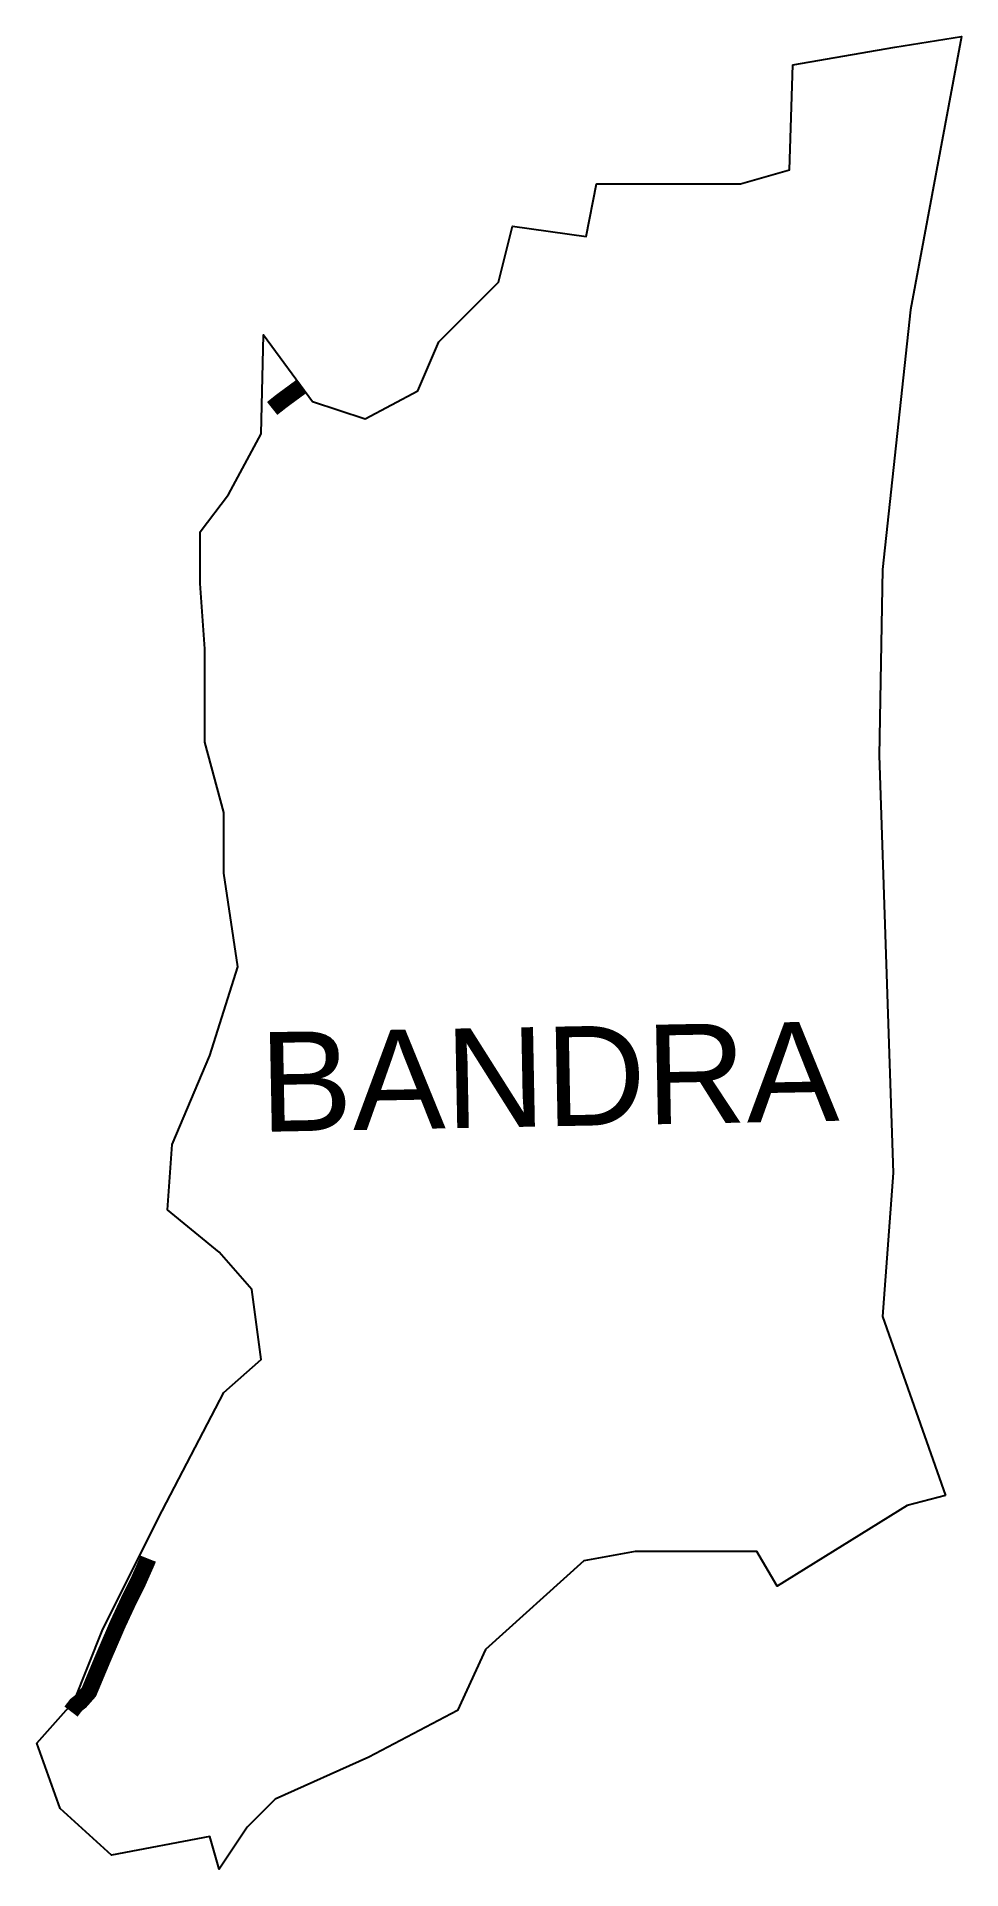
# Model space of a CAD drawing. Header units: metres. Extents: x 270268 to 273055, y 2106718 to 2112242.
import ezdxf

# ---------------------------------------------------------------- set-up
doc = ezdxf.new("R2010")
doc.units = ezdxf.units.M
for name, color, linetype in [('UNPROTECTED', 130, 'Continuous'), ('VILLAGE BOUNDRY', 3, 'Continuous'), ('VILLAGE NAME', 250, 'Continuous')]:
    doc.layers.add(name, color=color, linetype=linetype)
doc.styles.get("Standard").update_dxf_attribs({"font": 'simplex.shx'})

msp = doc.modelspace()

# ---------------------------------------------------------------- linework, layer by layer
at = {"layer": 'UNPROTECTED', "flags": 128}
msp.add_lwpolyline([(271066, 2111188, 50, 50, 0), (271056.6, 2111181, 50, 50, 0), (271005.8, 2111143.7, 50, 50, 0), (270977.9, 2111121.5, 0, 0, 0)], format="xyseb", dxfattribs=at)
at = {"layer": 'UNPROTECTED', "const_width": 50, "flags": 128}
msp.add_lwpolyline([(270604.2, 2107654.3), (270600.3, 2107644.5), (270573.7, 2107584.5), (270546.5, 2107530.1), (270512.4, 2107456.7), (270468.2, 2107354.5), (270425.5, 2107252.4), (270400.2, 2107223.8), (270386.7, 2107213.2), (270371.5, 2107193.4)], dxfattribs=at)
at = {"layer": 'VILLAGE BOUNDRY', "flags": 128}
msp.add_lwpolyline([(272547.8, 2112157.7), (272854.4, 2112210.6)], dxfattribs=at)
at = {"layer": 'VILLAGE BOUNDRY'}
for points in [[(272854.4, 2112210.6, 0), (273055.3, 2112242.3, 0), (272902.3, 2111418.3, 0), (272817.7, 2110635.9, 0), (272807.1, 2110075.6, 0), (272849.4, 2108817.5, 0), (272817.7, 2108384, 0), (273008, 2107844.8, 0)], [(273008, 2107844.8, 0), (272891.7, 2107814.5, 0), (272500.5, 2107571.3, 0), (272438.8, 2107676.3, 0), (272072.3, 2107676.3, 0), (271917.3, 2107648.1, 0), (271621.2, 2107380.3, 0), (271536.7, 2107197, 0), (271268.8, 2107056.1, 0), (270986.9, 2106929.2, 0), (270902.3, 2106844.6, 0), (270817.7, 2106717.8, 0), (270789.5, 2106816.4, 0), (270493.5, 2106760, 0), (270338.4, 2106901, 0), (270268, 2107098.4, 0), (270380.7, 2107225.2, 0), (270465.3, 2107436.7, 0), (270634.5, 2107775, 0), (270831.8, 2108155.6, 0), (270944.6, 2108254.3, 0), (270916.4, 2108465.7, 0), (270817.7, 2108578.5, 0), (270662.7, 2108705.4, 0), (270676.8, 2108902.7, 0), (270789.5, 2109170.6, 0), (270874.1, 2109438.4, 0), (270831.8, 2109720.4, 0), (270831.8, 2109903.6, 0), (270775.4, 2110115.1, 0), (270775.4, 2110397, 0), (270761.3, 2110594.3, 0), (270761.3, 2110749.4, 0), (270845.9, 2110862.2, 0), (270944.6, 2111045.4, 0), (270951.4, 2111343.6, 0), (271099.4, 2111142.7, 0), (271258, 2111089.9, 0), (271416.6, 2111174.4, 0), (271480, 2111322.5, 0), (271659.7, 2111502.2, 0), (271702, 2111671.4, 0), (271924.1, 2111639.6, 0), (271955.8, 2111798.2, 0), (272389.2, 2111798.2, 0), (272537.3, 2111840.5, 0), (272547.8, 2112157.7, 0)]]:
    msp.add_polyline3d(points, dxfattribs=at)

# ---------------------------------------------------------------- texts
at = {"layer": 'VILLAGE NAME', "insert": (270936.8, 2109240.7), "char_height": 300, "attachment_point": 1, "rotation": 1.1028}
msp.add_mtext_dynamic_manual_height_columns('{\\fArial|b0|i0|c0|p34;BANDRA}', width=2578.433, gutter_width=1928.7, heights=[0], dxfattribs=at)

doc.saveas('drawing.dxf')
